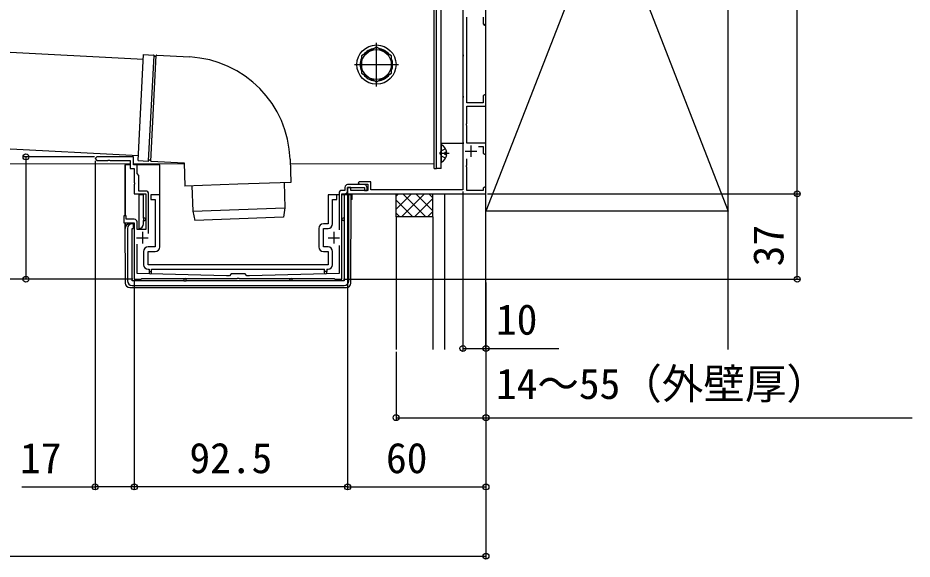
# Model space of a CAD drawing. Units: millimetres, scale not verified. Extents: x -1052 to 1050, y -1576 to 1567.
# Drawn here: x -88 to 299.8, y 269.9 to 504.4 of the extents above; entities that cross this region are included whole.
import ezdxf
from ezdxf.enums import TextEntityAlignment as Align

# ---------------------------------------------------------------- set-up
doc = ezdxf.new("R2010")
doc.units = ezdxf.units.MM
doc.header["$LTSCALE"] = 8
for name, color, linetype in [('0-2_YKK_11', 7, 'Continuous'), ('0-4_YKK_13', 4, 'Continuous'), ('0-5_YKK_D', 6, 'Continuous'), ('0-7_YSS_K', 3, 'Continuous')]:
    doc.layers.add(name, color=color, linetype=linetype)
doc.layers.add('0-3_YKK_12', color=2, linetype='Continuous', lineweight=18)
doc.styles.add('ＭＳ ゴシック', font='')
doc.styles.get('ＭＳ ゴシック').set_extended_font_data('MS Gothic')

msp = doc.modelspace()

# ---------------------------------------------------------------- linework, layer by layer
at = {"layer": '0-2_YKK_11'}
for p, q in [((106, 446.701), (111, 446.701)), ((108.5, 449.201), (108.5, 444.201)), ((62, 432.201), (55, 432.201)), ((-31.3, 411.004), (-31.3, 428.201)), ((51.3, 428.501), (51.3, 412.6)), ((-34, 411.701), (-34, 406.701)), ((49, 411.701), (49, 406.701)), ((-36.5, 409.201), (-31.5, 409.201)), ((46.5, 409.201), (51.5, 409.201))]:
    msp.add_line(p, q, dxfattribs=at)
for points in [[(105, 557.743), (105, 488.66), (105.12, 488.476), (105.12, 487.927), (105, 487.743), (105, 470.66), (105.12, 470.476), (105.12, 469.927), (105, 469.743), (105, 450.66), (105.12, 450.476), (105.12, 449.927), (105, 449.743), (105, 429.901), (65, 429.901), (65, 433.401), (60, 433.401), (59.5, 432.901), (60, 432.401), (63.8, 432.401), (63.8, 429.701), (56.4, 429.701), (56.4, 431.001), (55, 431.001), (55, 428.201), (115, 428.201), (115, 430.601), (114.4, 431.201), (113.8, 430.601), (113.8, 429.701), (106.7, 429.701), (106.7, 439.743), (106.58, 439.927), (106.58, 440.476)], [(111.773, 448.701), (113.8, 448.701), (113.8, 445.801), (114.4, 445.201), (115, 445.801), (115, 450.201), (106.7, 450.201), (106.7, 457.743), (106.58, 457.927), (106.58, 458.476), (106.7, 458.66), (106.7, 466.201), (115, 466.201), (115, 470.601), (114.4, 471.201), (113.8, 470.601), (113.8, 467.701), (106.7, 467.701), (106.7, 504.701)], [(113.8, 504.701), (113.8, 501.801), (114.4, 501.201), (115, 501.801), (115, 506.201)], [(-32.5, 429.401), (-35.5, 429.401), (-35.5, 436.201), (-36.3, 437.001), (-36.3, 440.701), (-37.8, 440.701), (-37.8, 444.201), (-53.75, 444.201), (-54.5, 443.451), (-53.75, 442.701), (-48.958, 442.701), (-48.775, 442.821), (-48.225, 442.821), (-48.042, 442.701), (-39.3, 442.701), (-39.3, 439.201), (-37.5, 439.201), (-37.5, 433.16), (-37.38, 432.976), (-37.38, 432.427), (-37.5, 432.243), (-37.5, 428.201), (-32.5, 428.201), (-32.5, 412.701), (-36.3, 412.701), (-36.3, 416.001)], [(106.58, 440.476), (106.7, 440.66), (106.7, 443.344)], [(53.8, 431.001), (53.8, 429.701), (52.5, 429.701)], [(55, 429.401), (55, 431.001), (62.3, 431.001), (62.3, 429.701), (63.5, 429.701), (63.5, 430.701)], [(-37.5, 417.201), (-41, 417.201), (-41, 418.701), (-42, 418.701), (-42, 415.701), (-37.5, 415.701), (-37.5, 391.201), (-34.5, 391.201), (-34.2, 391.501), (7.042, 391.501), (7.225, 391.621), (7.775, 391.621), (7.958, 391.501), (49.2, 391.501), (49.5, 391.201), (52.5, 391.201), (52.5, 428.201), (53.8, 428.201)], [(51.3, 405.803), (51.3, 393.701), (12.496, 392.701), (11.3, 392.701), (10.5, 393.501), (4.5, 393.501), (3.7, 392.701), (2.504, 392.701), (-36.3, 393.701), (-36.3, 406.329)]]:
    msp.add_lwpolyline(points, dxfattribs=at)
for centre, radius, start, end in [((55, 431.001), 1.2, 90.00001, 179.99999), ((62, 430.701), 1.5, 0.00001, 89.99999), ((-32.5, 428.201), 1.2, 0.00001, 89.99999), ((52.5, 428.501), 1.2, 90.00001, 179.99999), ((53.8, 429.401), 1.2, 270.00001, 359.99999), ((-37.5, 416.001), 1.2, 0.00001, 89.99999)]:
    msp.add_arc(centre, radius, start, end, dxfattribs=at)
at = {"layer": '0-3_YKK_12'}
for p, q in [((92.5, 593.201), (92.5, 441.201)), ((-437.5, 441.201), (-39.3, 441.201)), ((-37.8, 441.201), (-15.875, 441.201)), ((30.153, 441.201), (92.5, 441.201))]:
    msp.add_line(p, q, dxfattribs=at)
at = {"layer": '0-4_YKK_13'}
for p, q in [((92.5, 439.201), (92.5, 610.201)), ((93.5, 439.201), (93.5, 610.201)), ((93.5, 439.201), (93.5, 609.201)), ((95.5, 439.201), (95.5, 609.201)), ((105, 585.201), (105, 450.201)), ((-303.182, 500.685), (-33.558, 486.555)), ((67.5, 474.701), (67.5, 493.701)), ((-35.861, 442.615), (-33.453, 488.552)), ((-33.453, 488.552), (-29.13, 488.326)), ((-31.362, 442.476), (-28.965, 488.221)), ((-30.363, 442.423), (-27.966, 488.169)), ((-27.79, 488.255), (-13.481, 487.506)), ((58, 484.201), (77, 484.201)), ((-35.756, 444.613), (-306.845, 458.82)), ((95.5, 450.201), (105, 450.201)), ((95.042, 445.701), (95.651, 446.846)), ((95.5, 449.297), (95.5, 442.106)), ((97.466, 447.751), (95.651, 446.846)), ((97.978, 446.126), (97.1, 446.126)), ((-35.861, 442.615), (-31.538, 442.389)), ((-30.198, 442.319), (-15.888, 441.569)), ((30.084, 443.174), (30.433, 433.18)), ((95.042, 445.701), (95.651, 444.556)), ((99, 445.701), (95.5, 445.701)), ((97.466, 443.651), (95.651, 444.556)), ((-41.646, 440.701), (-41.563, 418.701)), ((-41.642, 440.701), (-41.646, 440.701)), ((-39.3, 440.701), (-41.479, 440.701)), ((-26.5, 440.701), (-37.5, 440.701)), ((-26.5, 427.701), (-26.5, 440.701)), ((-15.888, 441.569), (-15.539, 431.575)), ((92.5, 439.201), (93.5, 439.201)), ((95.5, 439.201), (93.5, 439.201)), ((-12.541, 431.679), (-12.057, 420.69)), ((27.435, 433.075), (27.719, 422.079)), ((-35.5, 427.701), (-35.5, 413.201)), ((-33.5, 427.701), (-35.5, 427.701)), ((-33.5, 417.701), (-33.5, 427.701)), ((-30.3, 427.701), (-30.3, 425.701)), ((-26.5, 427.701), (-30.3, 427.701)), ((-26.5, 405.201), (-26.5, 427.701)), ((46.5, 427.701), (46.5, 415.201)), ((50.3, 427.701), (46.5, 427.701)), ((50.3, 425.701), (50.3, 427.701)), ((51.3, 427.701), (50.3, 427.701)), ((53.5, 427.701), (52.5, 427.701)), ((53.5, 427.701), (53.5, 417.701)), ((55.5, 427.701), (53.5, 427.701)), ((55.5, 390.498), (55.5, 427.701)), ((56.593, 427.701), (55.5, 427.701)), ((56.454, 389.54), (56.597, 427.701)), ((56.597, 427.701), (56.593, 427.701)), ((57, 427.701), (56.597, 427.701)), ((57, 425.701), (57, 427.701)), ((-30.3, 425.701), (-28.5, 425.701)), ((-28.5, 425.701), (-28.5, 405.201)), ((48.5, 425.701), (50.3, 425.701)), ((48.5, 415.201), (48.5, 425.701)), ((57, 425.701), (56.589, 425.701)), ((-12.057, 420.69), (27.719, 422.079)), ((-12.057, 420.69), (-11.318, 416.713)), ((27.719, 422.079), (27.258, 418.06)), ((-41.552, 415.701), (-41.454, 389.54)), ((-41.479, 415.701), (-41.479, 413.201)), ((-38.496, 415.201), (-39.475, 415.201)), ((-38, 415.201), (-38.496, 415.201)), ((-38, 415.201), (-38, 413.201)), ((-33.5, 417.701), (-33.5, 416.701)), ((-33, 417.701), (-33.5, 417.701)), ((-33.5, 415.201), (-33.5, 416.701)), ((-33.5, 416.701), (-33, 416.701)), ((27.258, 418.06), (-11.318, 416.713)), ((46.5, 415.201), (44.5, 415.201)), ((53.5, 417.701), (53, 417.701)), ((53.5, 416.701), (53.5, 390.501)), ((-40.5, 413.201), (-40.5, 390.498)), ((-38.5, 390.501), (-38.5, 413.201)), ((-38.5, 413.201), (-38, 413.201)), ((42.5, 413.201), (42.5, 405.201)), ((44.5, 413.201), (46.5, 413.201)), ((44.5, 405.201), (44.5, 413.201)), ((-28.5, 405.201), (-31.5, 405.201)), ((46.5, 405.201), (44.5, 405.201)), ((-33.5, 403.201), (-33.5, 397.501)), ((-31.5, 397.501), (-31.5, 403.201)), ((-31.5, 403.201), (-28.5, 403.201)), ((44.5, 403.201), (46.5, 403.201)), ((46.5, 403.201), (46.5, 397.501)), ((48.5, 397.501), (48.5, 403.201)), ((46.5, 397.501), (-31.5, 397.501)), ((-31.5, 395.501), (-31, 395.501)), ((-31, 395.501), (-31, 394.501)), ((-31, 394.501), (-30, 394.501)), ((-31, 394.501), (-31, 394.001)), ((-30, 395.501), (45, 395.501)), ((-30, 394.501), (-30, 395.501)), ((-30, 394.001), (-30, 394.501)), ((45, 394.001), (45, 394.501)), ((46, 395.501), (46.5, 395.501)), ((46, 394.001), (46, 394.501)), ((-38.504, 388.501), (53.504, 388.501)), ((-16, 390.501), (-38.5, 390.501)), ((-16, 391.001), (-16, 390.501)), ((-16, 390.501), (-15, 390.501)), ((-15, 390.501), (-15, 391.001)), ((30, 390.501), (-15, 390.501)), ((30, 390.501), (30, 391.001)), ((31, 390.501), (30, 390.501)), ((31, 390.501), (31, 391.001)), ((53.5, 390.501), (31, 390.501)), ((-39.454, 387.547), (54.454, 387.547))]:
    msp.add_line(p, q, dxfattribs=at)
msp.add_lwpolyline([(67.5, 491.707), (61, 487.954), (61, 480.449), (67.5, 476.696), (74, 480.449), (74, 487.954)], close=True, dxfattribs=at)
for points in [[(97.978, 445.276), (97.1, 445.276), (97.1, 446.126)], [(-41.642, 440.701), (-41.479, 440.701), (-41.479, 418.701)], [(30.433, 433.18), (7.447, 432.377), (-15.539, 431.575)], [(53.5, 417.701), (53.5, 416.701), (53, 416.701)], [(46, 395.501), (46, 394.501), (45, 394.501), (45, 395.501)]]:
    msp.add_lwpolyline(points, dxfattribs=at)
for radius in [8.5, 6.5]:
    msp.add_circle((67.5, 484.201), radius, dxfattribs=at)
for centre, radius, start, end in [((67.5, 484.201), 7.05, 97.21814, 142.78186), ((67.5, 484.201), 7.05, 37.21814, 82.78186), ((-29.141, 488.126), 0.2, 13.60155, 87), ((-28.46, 488.291), 0.5, 193.60155, 340.39845), ((-27.801, 488.056), 0.2, 87, 160.39845), ((-15.888, 441.569), 46, 2, 87), ((67.5, 484.201), 7.05, 157.21814, 202.78186), ((67.5, 484.201), 7.05, 337.21814, 22.78186), ((67.5, 484.201), 7.05, 217.21814, 262.78186), ((67.5, 484.201), 7.05, 277.21814, 322.78186), ((95.654, 449.297), 0.154, 62.71904, 180), ((93.8, 445.701), 4.2, 5.80773, 62.71904), ((-31.527, 442.588), 0.2, 267, 340.39845), ((-30.868, 442.354), 0.5, 13.60155, 160.39845), ((-30.187, 442.518), 0.2, 193.60155, 267), ((95.654, 442.106), 0.154, 180, 297.28096), ((93.8, 445.701), 4.2, 297.28096, 354.19227), ((-35.5, 415.201), 2, 270, 0), ((-33, 417.201), 0.5, 0, 90), ((-33, 417.201), 0.5, 270, 0), ((44.5, 413.201), 2, 90, 180), ((46.5, 415.201), 2, 270, 0), ((53, 417.201), 0.5, 90, 180), ((53, 417.201), 0.5, 180, 270), ((-31.5, 403.201), 2, 90, 180), ((-28.5, 405.201), 2, 270, 0), ((44.5, 405.201), 2, 180, 270), ((46.5, 403.201), 2, 0, 90), ((-31.5, 397.501), 2, 180, 270), ((46.5, 397.501), 2, 270, 0), ((-30.5, 394.001), 0.5, 180, 270), ((-30.5, 394.001), 0.5, 270, 0), ((45.5, 394.001), 0.5, 180, 270), ((45.5, 394.001), 0.5, 270, 0), ((-39.454, 389.547), 2, 180.21433, 270), ((-15.5, 391.001), 0.5, 90, 180), ((-15.5, 391.001), 0.5, 0, 90), ((30.5, 391.001), 0.5, 90, 180), ((30.5, 391.001), 0.5, 0, 90), ((54.454, 389.547), 2, 270, 359.78567)]:
    msp.add_arc(centre, radius, start, end, dxfattribs=at)
for centre, major_axis, ratio, start_param, end_param in [((-39.475, 413.201), (-2.004, 0), 0.998135, 4.712389, 6.2831853), ((-38.496, 413.201), (-2.004, 0), 0.998135, 4.712389, 6.2831853), ((-38.496, 390.505), (1.419, 1.419), 0.99628, 2.358058, 3.9251274), ((53.496, 390.505), (-1.419, 1.419), 0.99628, 2.358058, 3.9251274)]:
    msp.add_ellipse(centre, major_axis=major_axis, ratio=ratio, start_param=start_param, end_param=end_param, dxfattribs=at)
at = {"layer": '0-5_YKK_D'}
for p, q in [((250, 428.201), (250, 633.201)), ((-54.75, 444.201), (-85.5, 444.201)), ((-84.5, 444.201), (-84.5, 391.201)), ((-54.5, 442.451), (-54.5, 300.201)), ((55, 428.401), (55, 300.201)), ((55, 428.401), (55, 300.201)), ((104.999, 429.172), (104.999, 360.201)), ((115.7, 428.201), (251, 428.201)), ((115.7, 428.201), (251, 428.201)), ((250, 391.201), (250, 428.201)), ((-38.2, 391.201), (-607, 391.201)), ((-38.2, 391.201), (-85.5, 391.201)), ((-37.5, 390.501), (-37.5, 300.201)), ((-37.5, 390.501), (-37.5, 300.201)), ((53.2, 391.201), (251, 391.201)), ((115, 389.717), (115, 300.201)), ((115, 365.731), (115, 330.201)), ((115, 361.215), (115, 360.201)), ((76, 359.701), (76, 330.201)), ((115, 359.703), (115, 270.201)), ((-86.277, 301.201), (-54.5, 301.201)), ((-37.5, 301.201), (-54.5, 301.201)), ((55, 301.201), (-37.5, 301.201)), ((55, 301.201), (115, 301.201)), ((-450, 271.201), (115, 271.201))]:
    msp.add_line(p, q, dxfattribs=at)
for points in [[(104.999, 361.201), (115, 361.201), (146.6, 361.201)], [(76, 331.201), (115, 331.201), (299.805, 331.201)]]:
    msp.add_lwpolyline(points, dxfattribs=at)
for centre in [(-84.5, 444.201), (250, 428.201), (250, 428.201), (-84.5, 391.201), (250, 391.201), (104.999, 361.201), (115, 361.201), (76, 331.201), (115, 331.201), (-54.5, 301.201), (-37.5, 301.201), (-37.5, 301.201), (55, 301.201), (55, 301.201), (115, 301.201), (115, 271.201)]:
    msp.add_circle(centre, 1.275, dxfattribs=at)
at = {"layer": '0-7_YSS_K'}
for p, q in [((115, 360.701), (115, 690.701)), ((220, 690.701), (115, 420.701)), ((220, 360.701), (220, 690.701)), ((76, 427.153), (77.048, 428.201)), ((76, 421.496), (82.705, 428.201)), ((78.362, 418.201), (88.362, 428.201)), ((88.94, 418.201), (78.94, 428.201)), ((92, 420.798), (84.597, 428.201)), ((92, 426.455), (90.254, 428.201)), ((92, 418.201), (92, 428.201)), ((97, 428.201), (97, 360.701)), ((83.283, 418.201), (76, 425.484)), ((84.019, 418.201), (92, 426.183)), ((77.626, 418.201), (76, 419.828)), ((89.676, 418.201), (92, 420.526)), ((76, 418.201), (76, 360.701)), ((92, 418.201), (92, 360.701))]:
    msp.add_line(p, q, dxfattribs=at)
for points in [[(220, 420.701), (115, 420.701), (115, 690.701)], [(115, 690.701), (220, 420.701), (220, 690.701)], [(92, 418.201), (76, 418.201), (76, 428.201)]]:
    msp.add_lwpolyline(points, dxfattribs=at)

# ---------------------------------------------------------------- texts
at = {"layer": '0-5_YKK_D', "style": 'ＭＳ ゴシック'}
msp.add_text('37', height=13.2, rotation=90, dxfattribs=at).set_placement((248, 396.764), align=Align.BOTTOM_LEFT)
for s, p in [('10', (119.339, 363.201)), ('14～55（外壁厚）', (119.339, 335.349)), ('17', (-87.038, 303.201)), ('92.5', (-13.597, 303.201)), ('60', (71.653, 303.201))]:
    msp.add_text(s, height=13.2, dxfattribs=at).set_placement(p, align=Align.BOTTOM_LEFT)

doc.saveas('drawing.dxf')
